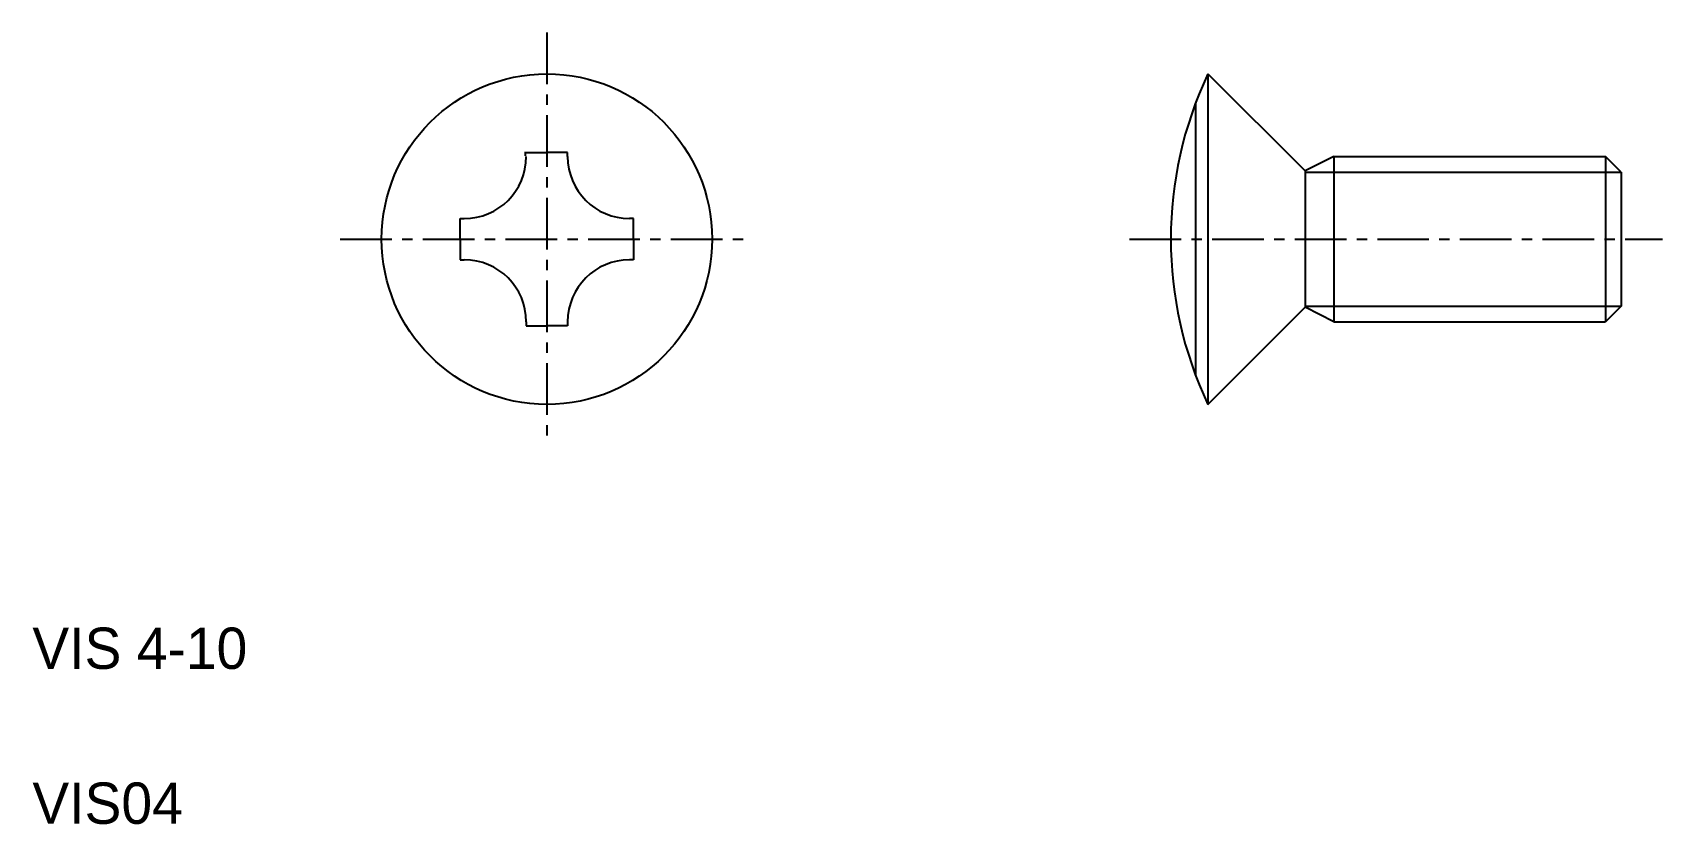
# Model space of a CAD drawing. Extents: x 2.5 to 42, y 2.5 to 21.7.
import ezdxf

# ---------------------------------------------------------------- set-up
doc = ezdxf.new("R2010")
doc.units = 0
doc.linetypes.add('CENTER', pattern=[2, 1.25, -0.25, 0.25, -0.25])
doc.layers.get('0').update_dxf_attribs({"linetype": 'CONTINUOUS'})
doc.layers.add('CENTER', color=1, linetype='CENTER')

msp = doc.modelspace()

# ---------------------------------------------------------------- linework, layer by layer
at = {"color": 7, "linetype": 'CONTINUOUS'}
for p, q in [((30.957, 20.653), (30.957, 12.653)), ((30.957, 20.653), (33.307, 18.303)), ((14.439, 18.669), (14.439, 18.769)), ((14.455, 18.753), (14.955, 18.753)), ((15.455, 18.753), (14.955, 18.753)), ((15.455, 18.653), (15.455, 18.753)), ((34.007, 18.653), (33.307, 18.303)), ((34.007, 18.653), (34.007, 14.653)), ((34.007, 18.653), (40.578, 18.653)), ((40.578, 18.653), (40.578, 14.653)), ((40.957, 18.274), (40.578, 18.653)), ((33.307, 18.303), (33.307, 15.003)), ((40.957, 18.274), (40.957, 15.032)), ((12.855, 17.153), (12.955, 17.153)), ((12.855, 16.653), (12.855, 17.153)), ((17.055, 17.153), (16.955, 17.153)), ((17.055, 16.653), (17.055, 17.153)), ((12.855, 16.653), (12.855, 16.153)), ((17.055, 16.653), (17.055, 16.153)), ((12.855, 16.153), (12.955, 16.153)), ((17.055, 16.153), (16.955, 16.153)), ((30.957, 12.653), (33.307, 15.003)), ((34.007, 14.653), (33.307, 15.003)), ((40.957, 15.032), (40.578, 14.653)), ((14.455, 14.653), (14.455, 14.553)), ((15.455, 14.653), (15.455, 14.553)), ((34.007, 14.653), (40.578, 14.653)), ((14.455, 14.553), (14.955, 14.553)), ((15.455, 14.553), (14.955, 14.553))]:
    msp.add_line(p, q, dxfattribs=at)
at = {"color": 3, "linetype": 'CONTINUOUS'}
for p, q in [((30.657, 19.946), (30.657, 13.36)), ((33.307, 18.274), (40.957, 18.274)), ((33.307, 15.032), (40.957, 15.032))]:
    msp.add_line(p, q, dxfattribs=at)
at = {"color": 7, "linetype": 'CONTINUOUS'}
msp.add_circle((14.955, 16.653), 4, dxfattribs=at)
for centre, radius, start, end in [((39.396, 16.653), 9.339, 154.6392, 205.3608), ((12.955, 18.653), 1.5, 270, 0), ((16.955, 18.653), 1.5, 180, 270), ((12.955, 14.653), 1.5, 0, 90), ((16.955, 14.653), 1.5, 90, 180)]:
    msp.add_arc(centre, radius, start, end, dxfattribs=at)
at = {"layer": 'CENTER', "color": 1, "linetype": 'CENTER'}
for p, q in [((14.955, 21.653), (14.955, 11.653)), ((9.955, 16.653), (19.955, 16.653)), ((29.057, 16.653), (41.957, 16.653))]:
    msp.add_line(p, q, dxfattribs=at)

# ---------------------------------------------------------------- texts
at = {"color": 7, "linetype": 'CONTINUOUS'}
for s, p in [('VIS 4-10', (2.5, 6.25)), ('VIS04', (2.5, 2.5))]:
    msp.add_text(s, height=1, dxfattribs=at).set_placement(p)

doc.saveas('drawing.dxf')
